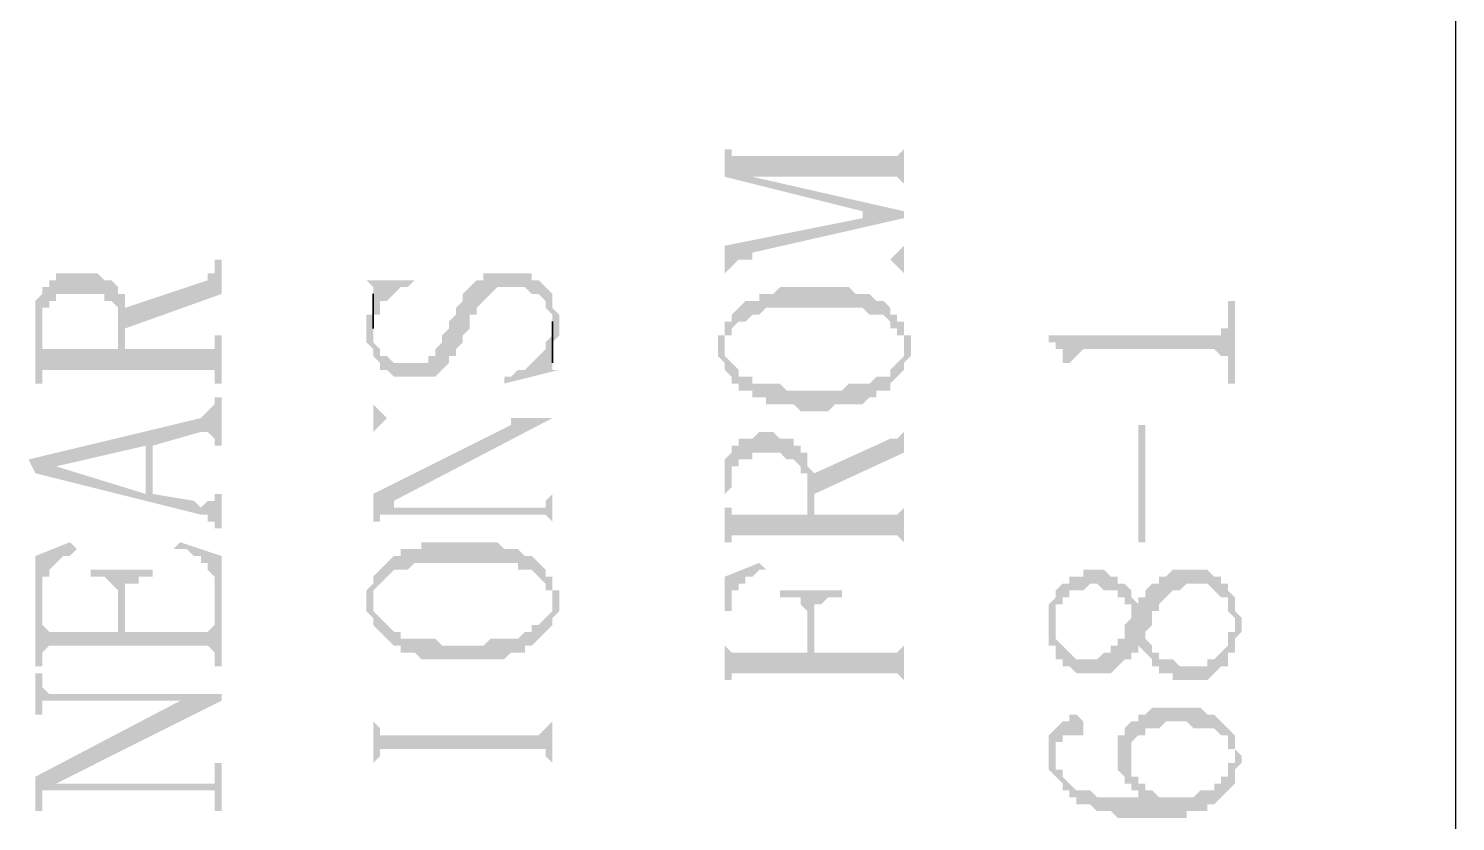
# Model space of a CAD drawing. Header units: millimetres. Extents: x 7018 to 13530, y 4187 to 5692.
# Drawn here: x 7028.18 to 7037.53, y 4736.07 to 4741.26 of the extents above; entities that cross this region are included whole.
import ezdxf

# ---------------------------------------------------------------- set-up
doc = ezdxf.new("R2010")
doc.units = ezdxf.units.MM

msp = doc.modelspace()

# ---------------------------------------------------------------- hatches: boundary and pattern name
at = {"transparency": 33554559}
for points in [[(7032.7416, 4740.5142), (7032.7416, 4740.2885), (7033.6442, 4740.0629), (7033.6442, 4740.0177), (7033.915, 4740.0177), (7033.915, 4740.0629), (7032.9221, 4740.2885), (7032.9221, 4740.2885), (7032.8318, 4740.4239), (7032.7867, 4740.4239), (7032.7867, 4740.4691), (7032.7416, 4740.4691)], [(7032.8318, 4740.4239), (7032.9221, 4740.2885), (7033.8699, 4740.2885), (7033.915, 4740.2434), (7033.915, 4740.1983), (7033.915, 4740.5142), (7033.915, 4740.4691), (7033.915, 4740.4691), (7033.8699, 4740.4239), (7033.8247, 4740.4239)], [(7032.7416, 4739.8372), (7032.7416, 4739.6567), (7032.7416, 4739.6567), (7032.7867, 4739.7018), (7032.7867, 4739.7018), (7032.8318, 4739.747), (7032.9221, 4739.7921), (7033.915, 4740.0177), (7033.6442, 4740.0177)], [(7032.8318, 4739.747), (7033.8247, 4739.747), (7033.8699, 4739.7018), (7033.8699, 4739.7018), (7033.915, 4739.6567), (7033.915, 4739.8372), (7033.915, 4739.8372), (7033.8699, 4739.7921), (7033.8699, 4739.7921), (7033.8247, 4739.747), (7032.9221, 4739.747), (7032.9221, 4739.7921)], [(7028.8151, 4739.431), (7028.8151, 4739.2956), (7029.4469, 4739.5213), (7029.4469, 4739.747), (7029.4018, 4739.747), (7029.4018, 4739.7018), (7029.4018, 4739.6567), (7029.3566, 4739.6567), (7029.3566, 4739.6116)], [(7028.2283, 4739.3408), (7028.2283, 4738.9346), (7028.2735, 4738.9346), (7028.2735, 4739.3408), (7028.2735, 4739.431), (7028.3186, 4739.431), (7028.3186, 4739.4762), (7028.3637, 4739.4762), (7028.3637, 4739.5213), (7028.6797, 4739.5213), (7028.6797, 4739.4762), (7028.7248, 4739.4762), (7028.7699, 4739.431), (7028.7699, 4739.3859), (7028.7699, 4739.1602), (7028.8151, 4739.5213), (7028.7699, 4739.5213), (7028.7699, 4739.5664), (7028.7248, 4739.6116), (7028.6797, 4739.6116), (7028.6345, 4739.6567), (7028.3637, 4739.6567), (7028.3637, 4739.6116), (7028.3186, 4739.6116), (7028.3186, 4739.5664), (7028.2735, 4739.5664), (7028.2735, 4739.5213), (7028.2735, 4739.5213), (7028.2283, 4739.4762), (7028.2283, 4739.431), (7028.2283, 4739.3859)], [(7030.3947, 4739.2956), (7030.3947, 4739.2054), (7030.3947, 4739.2054), (7030.4398, 4739.1602), (7030.4398, 4739.1151), (7030.4398, 4739.1151), (7030.4849, 4739.07), (7030.4849, 4739.0248), (7030.5301, 4739.0248), (7030.5752, 4738.9797), (7030.846, 4738.9797), (7030.8911, 4739.0248), (7030.8911, 4739.0248), (7030.9363, 4739.07), (7030.9363, 4739.1151), (7030.9814, 4739.1151), (7030.9814, 4739.1602), (7031.0265, 4739.2054), (7031.0265, 4739.2505), (7031.0717, 4739.2956), (7031.0717, 4739.3859), (7031.1168, 4739.3859), (7031.1168, 4739.431), (7031.1619, 4739.4762), (7031.1619, 4739.4762), (7031.2071, 4739.5213), (7031.2071, 4739.5213), (7031.2522, 4739.5664), (7031.4327, 4739.5664), (7031.4779, 4739.5213), (7031.523, 4739.5213), (7031.5681, 4739.4762), (7031.5681, 4739.431), (7031.6133, 4739.3859), (7031.6133, 4739.1602), (7031.6133, 4739.2054), (7031.6133, 4739.2054), (7031.6584, 4739.2505), (7031.6584, 4739.3408), (7031.6584, 4739.3859), (7031.6584, 4739.3859), (7031.6133, 4739.431), (7031.6133, 4739.5213), (7031.6133, 4739.5213), (7031.5681, 4739.5664), (7031.5681, 4739.5664), (7031.523, 4739.6116), (7031.4779, 4739.6116), (7031.4779, 4739.6567), (7031.1619, 4739.6567), (7031.1619, 4739.6116), (7031.1168, 4739.6116), (7031.0717, 4739.5664), (7031.0717, 4739.5664), (7031.0265, 4739.5213), (7031.0265, 4739.4762), (7031.0265, 4739.4762), (7030.9814, 4739.431), (7030.9814, 4739.3859), (7030.9363, 4739.3408), (7030.9363, 4739.2956), (7030.8911, 4739.2505), (7030.8911, 4739.2054), (7030.8911, 4739.2054), (7030.846, 4739.1602), (7030.846, 4739.1151), (7030.8009, 4739.1151), (7030.8009, 4739.07), (7030.5752, 4739.07), (7030.5301, 4739.1151), (7030.4849, 4739.1151), (7030.4849, 4739.1602), (7030.4849, 4739.1602), (7030.4398, 4739.2054), (7030.4398, 4739.4762), (7030.4398, 4739.3859), (7030.3947, 4739.3859), (7030.3947, 4739.3408)], [(7030.3947, 4739.6116), (7030.4398, 4739.5664), (7030.4398, 4739.3859), (7030.4849, 4739.3859), (7030.4849, 4739.4762), (7030.5301, 4739.4762), (7030.5752, 4739.5213), (7030.5752, 4739.5213), (7030.6203, 4739.5664), (7030.6655, 4739.5664), (7030.7106, 4739.6116), (7030.7106, 4739.6116)], [(7032.7416, 4739.3408), (7032.7416, 4739.1602), (7032.7416, 4739.2505), (7032.7867, 4739.2505), (7032.7867, 4739.2956), (7032.8318, 4739.3408), (7032.877, 4739.3408), (7032.9221, 4739.3859), (7032.9672, 4739.3859), (7033.0124, 4739.431), (7033.6442, 4739.431), (7033.6893, 4739.3859), (7033.7796, 4739.3859), (7033.8247, 4739.3408), (7033.8247, 4739.2956), (7033.8699, 4739.2956), (7033.8699, 4739.2505), (7033.915, 4739.2505), (7033.915, 4739.1602), (7033.915, 4739.3408), (7033.8699, 4739.3408), (7033.8699, 4739.3859), (7033.8247, 4739.3859), (7033.8247, 4739.431), (7033.7796, 4739.4762), (7033.7345, 4739.4762), (7033.6893, 4739.5213), (7033.5991, 4739.5213), (7033.5539, 4739.5664), (7033.1026, 4739.5664), (7033.0575, 4739.5213), (7032.9672, 4739.5213), (7032.9672, 4739.4762), (7032.877, 4739.4762), (7032.8318, 4739.431), (7032.8318, 4739.431), (7032.7867, 4739.3859), (7032.7867, 4739.3408)], [(7028.2735, 4738.9797), (7028.2735, 4739.0248), (7029.4018, 4739.0248), (7029.4018, 4738.9346), (7029.4469, 4738.9346), (7029.4469, 4739.2505), (7029.4018, 4739.2505), (7029.4018, 4739.2054), (7029.4018, 4739.1602), (7028.8151, 4739.1602), (7028.8151, 4739.431), (7028.8151, 4739.5213), (7028.7699, 4739.1602), (7028.2735, 4739.1602), (7028.2735, 4739.2956)], [(7034.8628, 4739.2505), (7034.8628, 4739.2054), (7034.9079, 4739.2054), (7034.9079, 4739.1602), (7034.953, 4739.1602), (7034.953, 4739.07), (7034.9982, 4739.07), (7034.9982, 4738.9346), (7034.9982, 4739.07), (7035.0433, 4739.1151), (7035.0433, 4739.1151), (7035.0884, 4739.1602), (7035.9459, 4739.1602), (7035.9911, 4739.1151), (7036.0362, 4739.1151), (7036.0362, 4739.07), (7036.0362, 4738.9346), (7036.0813, 4738.9346), (7036.0813, 4739.4762), (7036.0362, 4739.4762), (7036.0362, 4739.3408), (7036.0362, 4739.2956), (7035.9911, 4739.2956), (7035.9911, 4739.2505), (7035.9459, 4739.2505)], [(7032.6964, 4739.1602), (7032.6964, 4739.1151), (7032.6964, 4739.1151), (7032.7416, 4739.07), (7032.7416, 4739.0248), (7032.7416, 4739.0248), (7032.7867, 4738.9797), (7032.7867, 4738.9346), (7032.8318, 4738.9346), (7032.8318, 4738.8894), (7032.9221, 4738.8894), (7032.9221, 4738.8443), (7033.0124, 4738.8443), (7033.0124, 4738.7992), (7033.1929, 4738.7992), (7033.238, 4738.754), (7033.4185, 4738.754), (7033.4637, 4738.7992), (7033.6442, 4738.7992), (7033.6893, 4738.8443), (7033.7345, 4738.8443), (7033.7345, 4738.8894), (7033.8247, 4738.8894), (7033.8247, 4738.9346), (7033.8699, 4738.9797), (7033.8699, 4738.9797), (7033.915, 4739.0248), (7033.915, 4739.07), (7033.9601, 4739.1151), (7033.9601, 4739.2505), (7033.915, 4739.2505), (7033.915, 4739.3408), (7033.915, 4739.1602), (7033.915, 4739.1151), (7033.915, 4739.1151), (7033.8699, 4739.07), (7033.8699, 4739.07), (7033.8247, 4739.0248), (7033.8247, 4738.9797), (7033.7345, 4738.9797), (7033.6893, 4738.9346), (7033.5539, 4738.9346), (7033.5088, 4738.8894), (7033.1477, 4738.8894), (7033.1026, 4738.9346), (7032.9221, 4738.9346), (7032.9221, 4738.9797), (7032.8318, 4738.9797), (7032.8318, 4739.0248), (7032.7867, 4739.07), (7032.7867, 4739.07), (7032.7416, 4739.1151), (7032.7416, 4739.1602), (7032.7416, 4739.3408), (7032.7416, 4739.2505), (7032.6964, 4739.2505), (7032.6964, 4739.2054)], [(7031.2973, 4738.9797), (7031.2973, 4738.9346), (7031.6584, 4739.0248), (7031.6133, 4739.0248), (7031.6133, 4739.07), (7031.6133, 4739.2505), (7031.5681, 4739.2054), (7031.5681, 4739.1602), (7031.523, 4739.1151), (7031.523, 4739.1151), (7031.4779, 4739.07), (7031.4779, 4739.07), (7031.4327, 4739.0248), (7031.3876, 4739.0248), (7031.3425, 4738.9797)], [(7028.1832, 4738.4381), (7028.2283, 4738.3479), (7028.3637, 4738.393), (7028.9505, 4738.5284), (7028.9505, 4738.2125), (7028.9956, 4738.5284), (7029.3115, 4738.6186), (7029.3566, 4738.6186), (7029.4018, 4738.5735), (7029.4018, 4738.5284), (7029.4469, 4738.5284), (7029.4469, 4738.8443), (7029.4018, 4738.8443), (7029.4018, 4738.7992), (7029.4018, 4738.7992), (7029.3566, 4738.754), (7029.3566, 4738.754), (7029.3115, 4738.7089)], [(7030.4398, 4738.8443), (7030.4398, 4738.5735), (7030.4398, 4738.6186), (7030.4849, 4738.6638), (7030.4849, 4738.6638), (7030.5301, 4738.7089), (7031.3425, 4738.7089), (7031.3425, 4738.6638), (7031.6133, 4738.7089), (7030.5301, 4738.7089), (7030.4849, 4738.754), (7030.4849, 4738.754), (7030.4398, 4738.7992)], [(7030.4398, 4738.2125), (7030.4398, 4737.9868), (7030.4398, 4738.0319), (7030.4849, 4738.0319), (7030.4849, 4738.0771), (7030.5301, 4738.0771), (7030.5752, 4738.1673), (7031.6133, 4738.7089), (7031.3425, 4738.6638)], [(7033.3283, 4738.3479), (7033.3283, 4738.2125), (7033.915, 4738.4833), (7033.915, 4738.6638), (7033.915, 4738.6186), (7033.915, 4738.6186), (7033.8699, 4738.5735), (7033.8247, 4738.5735)], [(7035.4946, 4737.8965), (7035.4946, 4738.6638), (7035.4495, 4738.6638), (7035.4495, 4737.8965)], [(7032.7416, 4738.2576), (7032.7416, 4737.8514), (7032.7416, 4738.2125), (7032.7867, 4738.2576), (7032.7867, 4738.3479), (7032.7867, 4738.393), (7032.8318, 4738.393), (7032.8318, 4738.4381), (7032.9221, 4738.4381), (7032.9221, 4738.4833), (7033.1026, 4738.4833), (7033.1477, 4738.4381), (7033.1929, 4738.4381), (7033.238, 4738.393), (7033.238, 4738.3479), (7033.2831, 4738.3479), (7033.2831, 4738.0771), (7033.2831, 4738.4833), (7033.238, 4738.4833), (7033.238, 4738.5284), (7033.1929, 4738.5284), (7033.1929, 4738.5735), (7033.1026, 4738.5735), (7033.0575, 4738.6186), (7032.9672, 4738.6186), (7032.9221, 4738.5735), (7032.8318, 4738.5735), (7032.8318, 4738.5284), (7032.7867, 4738.5284), (7032.7867, 4738.4833), (7032.7867, 4738.4833), (7032.7416, 4738.4381), (7032.7416, 4738.393), (7032.7416, 4738.3027)], [(7028.2283, 4738.3479), (7029.3115, 4738.0771), (7029.3566, 4738.0771), (7029.3566, 4738.0319), (7029.4018, 4738.0319), (7029.4018, 4737.9868), (7029.4469, 4737.9868), (7029.4469, 4738.2125), (7029.4018, 4738.2125), (7029.4018, 4738.1673), (7029.3566, 4738.1673), (7029.3115, 4738.1222), (7029.3115, 4738.1222), (7029.2664, 4738.1673), (7028.9956, 4738.2125), (7028.9956, 4738.5284), (7028.9505, 4738.2125), (7028.3637, 4738.393), (7028.3637, 4738.393)], [(7032.7416, 4737.8965), (7032.7867, 4737.8965), (7032.7867, 4737.9417), (7033.8699, 4737.9417), (7033.915, 4737.8965), (7033.915, 4737.8514), (7033.915, 4738.1673), (7033.915, 4738.1222), (7033.915, 4738.1222), (7033.8699, 4738.0771), (7033.3283, 4738.0771), (7033.3283, 4738.3479), (7033.3283, 4738.3479), (7033.2831, 4738.393), (7033.2831, 4738.4381), (7033.2831, 4738.0771), (7032.7867, 4738.0771), (7032.7867, 4738.1222), (7032.7416, 4738.1222), (7032.7416, 4738.2125)], [(7030.5301, 4738.0771), (7031.5681, 4738.0771), (7031.6133, 4738.0319), (7031.6133, 4737.9868), (7031.6133, 4738.2576), (7031.6133, 4738.2125), (7031.5681, 4738.1673), (7031.5681, 4738.1222), (7030.5752, 4738.1222), (7030.5752, 4738.1673)], [(7028.2283, 4737.8063), (7028.2283, 4737.0842), (7028.2735, 4737.0842), (7028.2735, 4737.5806), (7028.2735, 4737.6709), (7028.3186, 4737.6709), (7028.3186, 4737.716), (7028.3186, 4737.716), (7028.3637, 4737.7611), (7028.3637, 4737.7611), (7028.4089, 4737.8063), (7028.454, 4737.8063), (7028.4991, 4737.8514), (7028.454, 4737.8965)], [(7029.131, 4737.8514), (7029.2212, 4737.8514), (7029.2664, 4737.8063), (7029.3115, 4737.8063), (7029.3115, 4737.7611), (7029.3566, 4737.7611), (7029.3566, 4737.716), (7029.3566, 4737.716), (7029.4018, 4737.6709), (7029.4018, 4737.5806), (7029.4018, 4737.0842), (7029.4469, 4737.0842), (7029.4469, 4737.8063), (7029.1761, 4737.8965)], [(7030.4398, 4737.6709), (7030.4398, 4737.4903), (7030.4398, 4737.5806), (7030.4849, 4737.6257), (7030.4849, 4737.6257), (7030.5301, 4737.6709), (7030.5301, 4737.6709), (7030.5752, 4737.716), (7030.6655, 4737.716), (7030.7106, 4737.7611), (7031.3876, 4737.7611), (7031.3876, 4737.716), (7031.4779, 4737.716), (7031.523, 4737.6709), (7031.523, 4737.6709), (7031.5681, 4737.6257), (7031.5681, 4737.5806), (7031.6133, 4737.5806), (7031.6133, 4737.4903), (7031.6133, 4737.6709), (7031.5681, 4737.6709), (7031.5681, 4737.716), (7031.523, 4737.7611), (7031.523, 4737.7611), (7031.4779, 4737.8063), (7031.4327, 4737.8063), (7031.3876, 4737.8514), (7031.2973, 4737.8514), (7031.2522, 4737.8965), (7030.7557, 4737.8965), (7030.7557, 4737.8514), (7030.6203, 4737.8514), (7030.6203, 4737.8063), (7030.5752, 4737.8063), (7030.5301, 4737.7611), (7030.5301, 4737.7611), (7030.4849, 4737.716), (7030.4849, 4737.716)], [(7028.5894, 4737.716), (7028.5894, 4737.6709), (7028.6797, 4737.6709), (7028.7248, 4737.6257), (7028.7248, 4737.6257), (7028.7699, 4737.5806), (7028.7699, 4737.3098), (7028.8151, 4737.5355), (7028.8151, 4737.6257), (7028.9053, 4737.6257), (7028.9053, 4737.6709), (7028.9956, 4737.6709), (7028.9956, 4737.716)], [(7032.7416, 4737.6709), (7032.7416, 4736.9488), (7032.7416, 4737.4452), (7032.7867, 4737.4452), (7032.7867, 4737.5806), (7032.8318, 4737.5806), (7032.8318, 4737.6257), (7032.877, 4737.6257), (7032.877, 4737.6709), (7032.9221, 4737.6709), (7032.9672, 4737.716), (7033.0124, 4737.716), (7032.9672, 4737.7611)], [(7034.8628, 4737.3549), (7034.8628, 4737.2196), (7034.9079, 4737.2196), (7034.9079, 4737.1293), (7034.953, 4737.1293), (7034.953, 4737.0842), (7034.9982, 4737.0842), (7035.0433, 4737.039), (7035.269, 4737.039), (7035.3141, 4737.0842), (7035.3141, 4737.0842), (7035.3592, 4737.1293), (7035.4044, 4737.1293), (7035.4044, 4737.1744), (7035.4495, 4737.1744), (7035.4495, 4737.2196), (7035.4495, 4737.2196), (7035.4946, 4737.1744), (7035.4946, 4737.3098), (7035.4946, 4737.3098), (7035.5398, 4737.3549), (7035.5398, 4737.4452), (7035.5849, 4737.4452), (7035.5849, 4737.4903), (7035.63, 4737.5355), (7035.63, 4737.5355), (7035.6751, 4737.5806), (7035.7203, 4737.5806), (7035.7654, 4737.6257), (7035.9008, 4737.6257), (7035.9459, 4737.5806), (7035.9459, 4737.5806), (7035.9911, 4737.5355), (7036.0362, 4737.5355), (7036.0362, 4737.4903), (7036.0362, 4737.4452), (7036.0813, 4737.4001), (7036.0813, 4737.1744), (7036.0813, 4737.2647), (7036.0813, 4737.2647), (7036.1265, 4737.3098), (7036.1265, 4737.4001), (7036.0813, 4737.4452), (7036.0813, 4737.4903), (7036.0813, 4737.5355), (7036.0362, 4737.5806), (7036.0362, 4737.6257), (7035.9911, 4737.6257), (7035.9911, 4737.6709), (7035.9459, 4737.6709), (7035.9008, 4737.716), (7035.6751, 4737.716), (7035.63, 4737.6709), (7035.5849, 4737.6709), (7035.5849, 4737.6257), (7035.5398, 4737.6257), (7035.4946, 4737.5806), (7035.4946, 4737.5355), (7035.4495, 4737.5355), (7035.4495, 4737.4903), (7035.4495, 4737.4903), (7035.4044, 4737.5355), (7035.4044, 4737.4452), (7035.4044, 4737.4001), (7035.3592, 4737.3549), (7035.3592, 4737.2647), (7035.3141, 4737.2647), (7035.3141, 4737.2196), (7035.269, 4737.2196), (7035.269, 4737.1744), (7035.2238, 4737.1744), (7035.1787, 4737.1293), (7035.0433, 4737.1293), (7034.9982, 4737.1744), (7034.9982, 4737.1744), (7034.953, 4737.2196), (7034.953, 4737.2196), (7034.9079, 4737.2647), (7034.9079, 4737.3098), (7034.9079, 4737.5355), (7034.9079, 4737.5355), (7034.8628, 4737.4903), (7034.8628, 4737.4001)], [(7034.9079, 4737.5355), (7034.9079, 4737.3549), (7034.9079, 4737.4903), (7034.953, 4737.4903), (7034.953, 4737.5355), (7034.9982, 4737.5355), (7034.9982, 4737.5806), (7035.0884, 4737.5806), (7035.1336, 4737.6257), (7035.1787, 4737.6257), (7035.2238, 4737.5806), (7035.3141, 4737.5806), (7035.3141, 4737.5355), (7035.3592, 4737.5355), (7035.3592, 4737.4903), (7035.4044, 4737.4903), (7035.4044, 4737.4452), (7035.4044, 4737.5355), (7035.4044, 4737.5806), (7035.3592, 4737.6257), (7035.3141, 4737.6257), (7035.3141, 4737.6709), (7035.269, 4737.6709), (7035.2238, 4737.716), (7035.0884, 4737.716), (7035.0884, 4737.6709), (7034.9982, 4737.6709), (7034.9982, 4737.6257), (7034.953, 4737.6257), (7034.9079, 4737.5806)], [(7030.3947, 4737.4903), (7030.3947, 4737.4452), (7030.4398, 4737.4001), (7030.4398, 4737.3549), (7030.4849, 4737.3098), (7030.4849, 4737.3098), (7030.5301, 4737.2647), (7030.5301, 4737.2647), (7030.5752, 4737.2196), (7030.6203, 4737.2196), (7030.6203, 4737.1744), (7030.7106, 4737.1744), (7030.7557, 4737.1293), (7031.2973, 4737.1293), (7031.3425, 4737.1744), (7031.4327, 4737.1744), (7031.4327, 4737.2196), (7031.4779, 4737.2196), (7031.523, 4737.2647), (7031.523, 4737.2647), (7031.5681, 4737.3098), (7031.5681, 4737.3098), (7031.6133, 4737.3549), (7031.6133, 4737.4001), (7031.6133, 4737.4001), (7031.6584, 4737.4452), (7031.6584, 4737.4903), (7031.6584, 4737.5806), (7031.6133, 4737.5806), (7031.6133, 4737.6709), (7031.6133, 4737.4903), (7031.6133, 4737.4452), (7031.5681, 4737.4001), (7031.5681, 4737.4001), (7031.523, 4737.3549), (7031.4779, 4737.3549), (7031.4779, 4737.3098), (7031.4327, 4737.3098), (7031.3876, 4737.2647), (7031.2071, 4737.2647), (7031.1619, 4737.2196), (7030.8911, 4737.2196), (7030.846, 4737.2647), (7030.6203, 4737.2647), (7030.6203, 4737.3098), (7030.5752, 4737.3098), (7030.5301, 4737.3549), (7030.5301, 4737.3549), (7030.4849, 4737.4001), (7030.4849, 4737.4001), (7030.4398, 4737.4452), (7030.4398, 4737.4903), (7030.4398, 4737.6709), (7030.4398, 4737.6257), (7030.4398, 4737.6257), (7030.3947, 4737.5806), (7030.3947, 4737.5355)], [(7028.2735, 4737.1293), (7028.2735, 4737.1744), (7028.2735, 4737.1744), (7028.3186, 4737.2196), (7029.3566, 4737.2196), (7029.4018, 4737.1744), (7029.4018, 4737.1293), (7029.4018, 4737.4001), (7029.4018, 4737.3549), (7029.4018, 4737.3549), (7029.3566, 4737.3098), (7028.8151, 4737.3098), (7028.8151, 4737.5355), (7028.7699, 4737.3098), (7028.3186, 4737.3098), (7028.2735, 4737.3549), (7028.2735, 4737.5806)], [(7033.1026, 4737.5806), (7033.1026, 4737.5355), (7033.238, 4737.5355), (7033.238, 4737.4903), (7033.238, 4737.4903), (7033.2831, 4737.4452), (7033.2831, 4737.1744), (7033.3283, 4737.4001), (7033.3283, 4737.4903), (7033.3734, 4737.4903), (7033.4185, 4737.5355), (7033.5088, 4737.5355), (7033.5088, 4737.5806)], [(7032.7416, 4736.9939), (7032.7867, 4736.9939), (7032.7867, 4737.039), (7033.8699, 4737.039), (7033.915, 4736.9939), (7033.915, 4736.9488), (7033.915, 4737.2647), (7033.915, 4737.2196), (7033.915, 4737.2196), (7033.8699, 4737.1744), (7033.3283, 4737.1744), (7033.3283, 4737.4001), (7033.2831, 4737.1744), (7032.7867, 4737.1744), (7032.7416, 4737.2196), (7032.7416, 4737.4001)], [(7035.4946, 4737.1744), (7035.4946, 4737.1744), (7035.5398, 4737.1293), (7035.5398, 4737.0842), (7035.5849, 4737.0842), (7035.5849, 4737.039), (7035.6751, 4737.039), (7035.6751, 4736.9939), (7035.9008, 4736.9939), (7035.9459, 4737.039), (7035.9459, 4737.039), (7035.9911, 4737.0842), (7036.0362, 4737.0842), (7036.0362, 4737.1744), (7036.0813, 4737.1744), (7036.0813, 4737.3549), (7036.0813, 4737.3098), (7036.0362, 4737.3098), (7036.0362, 4737.2196), (7036.0362, 4737.2196), (7035.9911, 4737.1744), (7035.9911, 4737.1744), (7035.9459, 4737.1293), (7035.9008, 4737.1293), (7035.9008, 4737.0842), (7035.7203, 4737.0842), (7035.6751, 4737.1293), (7035.5849, 4737.1293), (7035.5849, 4737.1744), (7035.5398, 4737.1744), (7035.5398, 4737.2196), (7035.4946, 4737.2647), (7035.4946, 4737.2647)], [(7028.2283, 4737.039), (7028.2283, 4736.7682), (7028.2735, 4736.7682), (7028.2735, 4736.8134), (7028.2735, 4736.8585), (7029.4469, 4736.8585), (7029.4469, 4736.9036), (7028.3186, 4736.9036), (7028.2735, 4736.9488), (7028.2735, 4737.039)], [(7028.2283, 4736.362), (7028.2283, 4736.1364), (7028.2735, 4736.1364), (7028.2735, 4736.2718), (7028.3186, 4736.2718), (7028.3637, 4736.3169), (7029.4469, 4736.8585), (7029.1761, 4736.8585)], [(7030.4398, 4736.8585), (7030.4398, 4736.3169), (7030.4398, 4736.4523), (7030.4849, 4736.4974), (7030.4849, 4736.5426), (7031.5681, 4736.5426), (7031.5681, 4736.4974), (7031.5681, 4736.4974), (7031.6133, 4736.4523), (7031.6133, 4736.3169), (7031.6133, 4736.8585), (7031.6133, 4736.7231), (7031.5681, 4736.678), (7031.5681, 4736.678), (7031.523, 4736.6328), (7030.4849, 4736.6328), (7030.4849, 4736.678), (7030.4849, 4736.678), (7030.4398, 4736.7231)], [(7034.9079, 4736.678), (7034.9079, 4736.4974), (7034.9079, 4736.5877), (7034.953, 4736.5877), (7034.953, 4736.6328), (7035.0884, 4736.6328), (7035.0884, 4736.7231), (7035.0884, 4736.7231), (7035.0433, 4736.7682), (7034.9982, 4736.7682), (7034.9982, 4736.7231), (7034.953, 4736.7231)], [(7035.3141, 4736.4974), (7035.3141, 4736.4072), (7035.3592, 4736.362), (7035.3592, 4736.3169), (7035.4044, 4736.3169), (7035.4044, 4736.5426), (7035.4044, 4736.5877), (7035.4495, 4736.6328), (7035.4946, 4736.6328), (7035.4946, 4736.678), (7035.5849, 4736.678), (7035.63, 4736.7231), (7035.7654, 4736.7231), (7035.8105, 4736.678), (7035.9459, 4736.678), (7035.9911, 4736.6328), (7036.0362, 4736.6328), (7036.0362, 4736.5426), (7036.0813, 4736.5426), (7036.0813, 4736.3169), (7036.0813, 4736.4072), (7036.1265, 4736.4523), (7036.1265, 4736.4974), (7036.1265, 4736.4974), (7036.0813, 4736.5426), (7036.0813, 4736.5877), (7036.0813, 4736.6328), (7036.0362, 4736.678), (7036.0362, 4736.678), (7035.9911, 4736.7231), (7035.9911, 4736.7231), (7035.9459, 4736.7682), (7035.9008, 4736.7682), (7035.8557, 4736.8134), (7035.5398, 4736.8134), (7035.4946, 4736.7682), (7035.4495, 4736.7682), (7035.4495, 4736.7231), (7035.4044, 4736.7231), (7035.3592, 4736.678), (7035.3592, 4736.6328), (7035.3141, 4736.6328), (7035.3141, 4736.5426)], [(7034.8628, 4736.5426), (7034.8628, 4736.4523), (7034.8628, 4736.4072), (7034.9079, 4736.362), (7034.9079, 4736.362), (7034.953, 4736.3169), (7034.953, 4736.2718), (7034.9982, 4736.2718), (7034.9982, 4736.2266), (7035.0433, 4736.2266), (7035.0433, 4736.1815), (7035.1336, 4736.1815), (7035.1787, 4736.1364), (7035.269, 4736.1364), (7035.3141, 4736.0912), (7035.7654, 4736.0912), (7035.7654, 4736.1364), (7035.9008, 4736.1364), (7035.9008, 4736.1815), (7035.9459, 4736.1815), (7035.9911, 4736.2266), (7035.9911, 4736.2266), (7036.0362, 4736.2718), (7036.0362, 4736.2718), (7036.0813, 4736.3169), (7036.0813, 4736.4974), (7036.0813, 4736.4523), (7036.0362, 4736.4523), (7036.0362, 4736.362), (7035.9911, 4736.362), (7035.9911, 4736.3169), (7035.9459, 4736.3169), (7035.9459, 4736.2718), (7035.8557, 4736.2718), (7035.8105, 4736.2266), (7035.5849, 4736.2266), (7035.5398, 4736.2718), (7035.4946, 4736.2266), (7035.1787, 4736.2266), (7035.1336, 4736.2718), (7035.0433, 4736.2718), (7034.9982, 4736.3169), (7034.9982, 4736.3169), (7034.953, 4736.362), (7034.953, 4736.4072), (7034.9079, 4736.4072), (7034.9079, 4736.4974), (7034.9079, 4736.678), (7034.8628, 4736.6328), (7034.8628, 4736.5877), (7034.8628, 4736.5877)], [(7035.4044, 4736.3169), (7035.4044, 4736.2718), (7035.4495, 4736.2718), (7035.4495, 4736.2266), (7035.4946, 4736.2266), (7035.5398, 4736.2718), (7035.4946, 4736.2718), (7035.4946, 4736.3169), (7035.4495, 4736.3169), (7035.4495, 4736.362), (7035.4044, 4736.362), (7035.4044, 4736.4072), (7035.4044, 4736.4974)], [(7028.3186, 4736.2718), (7029.4018, 4736.2718), (7029.4018, 4736.2266), (7029.4018, 4736.1364), (7029.4469, 4736.1364), (7029.4469, 4736.4523), (7029.4018, 4736.4523), (7029.4018, 4736.362), (7029.4018, 4736.3169), (7028.3637, 4736.3169)]]:
    msp.add_hatch(color=256, dxfattribs=at).paths.add_polyline_path(points)

# ---------------------------------------------------------------- linework, layer by layer
msp.add_lwpolyline([(7037.5256, 4815.9178), (7037.5256, 4529.1769)])
for points in [[(7030.4398, 4739.4762), (7030.4398, 4739.2956), (7030.4398, 4739.5213), (7030.4398, 4739.5213)], [(7031.6133, 4739.2505), (7031.6133, 4739.07), (7031.6133, 4739.3408), (7031.6133, 4739.2956)]]:
    msp.add_lwpolyline(points, close=True)

doc.saveas('drawing.dxf')
